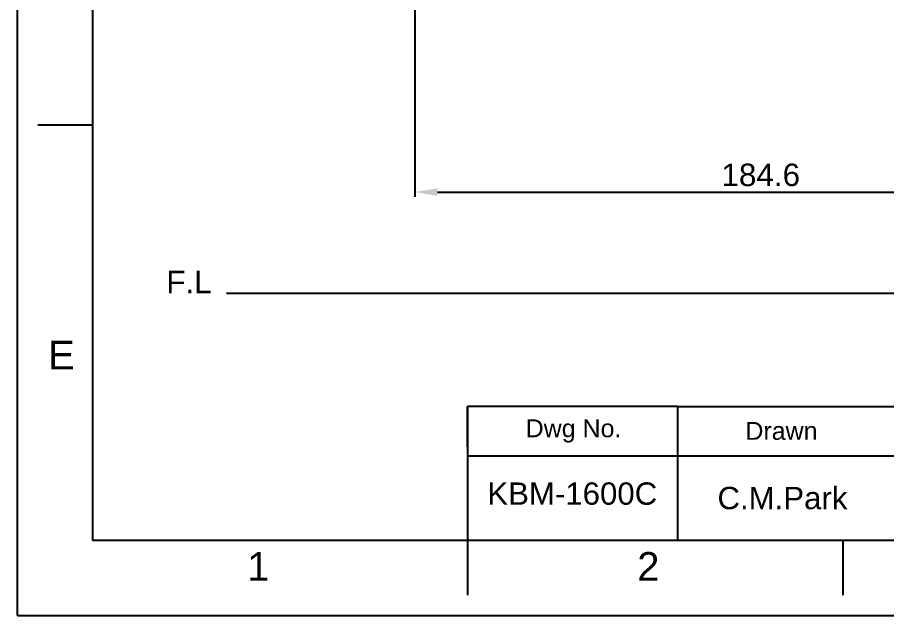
# Model space of a CAD drawing. Header units: millimetres. Extents: x 14221 to 15062, y 1145 to 1740.
# Drawn here: x 14221 to 14453, y 1145.1 to 1304.7 of the extents above; entities that cross this region are included whole.
import ezdxf
from ezdxf.enums import TextEntityAlignment as Align

# ---------------------------------------------------------------- set-up
doc = ezdxf.new("R2010")
doc.units = ezdxf.units.MM
for name, color, linetype in [('DIM', 3, 'Continuous'), ('FORM', 7, 'Continuous'), ('벽', 2, 'Continuous')]:
    doc.layers.add(name, color=color, linetype=linetype)
doc.layers.add('TEXT', color=2, linetype='Continuous', lineweight=13)
doc.styles.get("Standard").update_dxf_attribs({"font": 'arial.ttf'})
doc.dimstyles.new('ISO-25', dxfattribs={"dimtxt": 5, "dimasz": 5, "dimexe": 1.252, "dimexo": 0.625, "dimgap": 1, "dimtad": 1, "dimtoh": 1, "dimdec": 1, "dimdsep": 46, "dimtxsty": 'Standard', "dimcen": 0, "dimclrd": 3, "dimclre": 3, "dimclrt": 4, "dimadec": 0, "dimazin": 0, "dimtfac": 1, "dimtdec": 1, "dimtmove": 0, "dimatfit": 3, "dimfxl": 1, "dimarcsym": 0})

# ---------------------------------------------------------------- blocks, each defined once
blk = doc.blocks.new('*D54')
at = {"layer": 'DIM', "color": 3, "lineweight": -2, "transparency": 16777216}
for p, q in [((14327.1, 1424.54), (14327.1, 1256.86)), ((14511.71, 1424.54), (14511.71, 1256.86)), ((14333.1, 1258.11), (14505.71, 1258.11))]:
    blk.add_line(p, q, dxfattribs=at)
at = {"layer": 'DIM', "color": 3, "transparency": 16777216}
for points in [[(14333.1, 1259.11), (14333.1, 1257.11), (14327.1, 1258.11)], [(14505.71, 1259.11), (14505.71, 1257.11), (14511.71, 1258.11)]]:
    blk.add_solid(points, dxfattribs=at)
at = {"layer": 'DIM', "color": 4, "transparency": 16777216, "insert": (14419.4, 1262.67), "char_height": 6, "attachment_point": 5}
blk.add_mtext('184.6', dxfattribs=at)

msp = doc.modelspace()

# ---------------------------------------------------------------- linework, layer by layer
at = {"layer": 'FORM', "color": 7, "linetype": 'Continuous'}
for p, q in [((14221.02, 1145.05), (14221.02, 1739.76)), ((14241.04, 1719.74), (14241.04, 1165.08)), ((14241.04, 1276.01), (14226.49, 1276.01)), ((14397.18, 1200.84), (14341.16, 1200.84)), ((14341.16, 1200.84), (14341.16, 1165.08)), ((14341.16, 1190.11), (14341.16, 1200.84)), ((15041.99, 1165.08), (14241.04, 1165.08)), ((14341.16, 1165.08), (14341.16, 1150.53)), ((14441.28, 1165.08), (14441.28, 1150.53)), ((14221.02, 1145.05), (15062.02, 1145.05))]:
    msp.add_line(p, q, dxfattribs=at)
at = {"layer": 'FORM'}
for p, q in [((14397.18, 1200.84), (15041.99, 1200.84)), ((14397.18, 1200.84), (14397.18, 1165.08)), ((14341.16, 1187.72), (14898.97, 1187.72))]:
    msp.add_line(p, q, dxfattribs=at)
at = {"layer": '벽'}
msp.add_line((14276.81, 1231.11), (14963.75, 1231.11), dxfattribs=at)

# ---------------------------------------------------------------- texts
at = {"layer": 'FORM', "char_height": 7.63, "attachment_point": 5}
for s, width, insert in [('E', 10.0119, (14232.78, 1214.6)), ('1', 50.0595, (14285.32, 1158.2)), ('2', 50.0595, (14389.4, 1158.2))]:
    msp.add_mtext_dynamic_manual_height_columns(s, width=width, gutter_width=12.51, heights=[0], dxfattribs=dict(at, insert=insert))
at = {"layer": 'TEXT', "attachment_point": 5}
for s, insert, char_height in [('Dwg No.', (14369.44, 1194.34), 4.768), ('Drawn', (14424.93, 1194.34), 4.768), ('KBM-1600C', (14369.1, 1177.59), 5.959), ('C.M.Park', (14425.19, 1176.4), 5.959)]:
    msp.add_mtext_dynamic_manual_height_columns(s, width=56.019, gutter_width=29.8, heights=[0], dxfattribs=dict(at, insert=insert, char_height=char_height))
at = {"layer": '벽'}
msp.add_text('F.L', height=6, dxfattribs=at).set_placement((14266.81, 1234.11), align=Align.MIDDLE_CENTER)

# ---------------------------------------------------------------- dimensions: what is measured, and where the dimension line sits
at = {"layer": 'DIM'}
dim = msp.add_linear_dim(base=(14511.71, 1258.11), p1=(14327.1, 1425.17), p2=(14511.71, 1425.17), dimstyle='ISO-25', override={"dimtxt": 6, "dimasz": 6, "dimgap": 1.5, "dimtih": 1, "dimtmove": 2}, dxfattribs=at)
dim.commit()
dim.dimension.update_dxf_attribs({"geometry": '*D54', "text_midpoint": (14419.4, 1262.67)})

doc.saveas('drawing.dxf')
